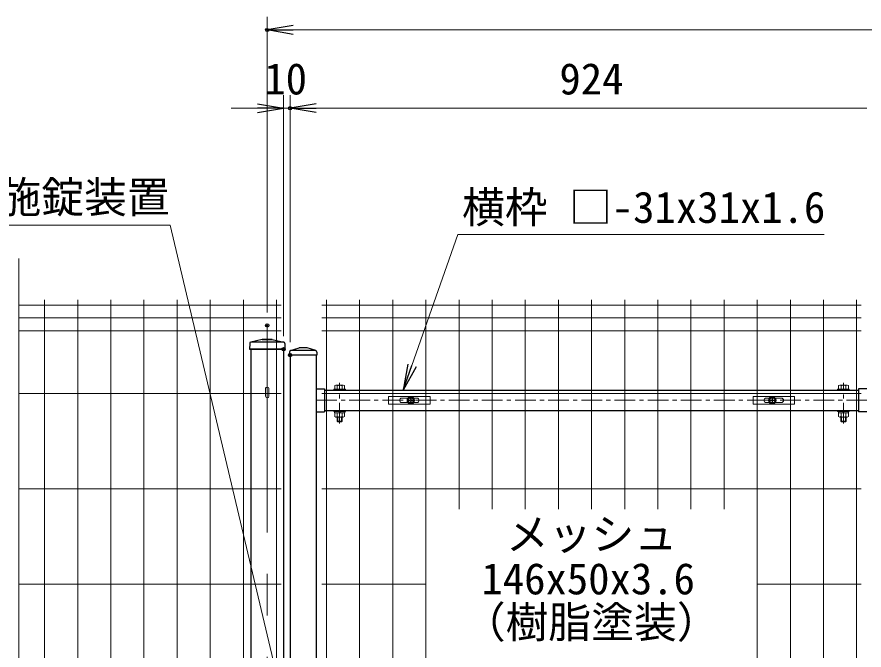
# Model space of a CAD drawing. Units: millimetres, scale not verified. Extents: x -4200 to 4200, y -2970 to 2970.
# Drawn here: x -3004 to -1706, y 656 to 1626 of the extents above; entities that cross this region are included whole.
import ezdxf
from ezdxf.enums import TextEntityAlignment as Align

# ---------------------------------------------------------------- set-up
doc = ezdxf.new("R2010")
doc.units = ezdxf.units.MM
doc.header["$LTSCALE"] = 10
doc.header["$PDMODE"] = 32
doc.header["$PDSIZE"] = 5
doc.linetypes.add('USER2', pattern=[50.8, 31.75, -6.35, 6.35, -6.35])
for name, color, linetype, lineweight in [('0-2_D-STR1', 1, 'Continuous', 25), ('0-3_D-STR2', 7, 'Continuous', 13), ('0-4_D-BMK', 2, 'USER2', 13), ('0-5_D-STR3', 3, 'Continuous', 13), ('0-7_D-STR-DIM', 7, 'Continuous', 13), ('0-8_0', 7, 'Continuous', 25), ('0-9_Defpoints', 6, 'Continuous', 25), ('0-A_D-STR-TXT', 7, 'Continuous', 25)]:
    doc.layers.add(name, color=color, linetype=linetype, lineweight=lineweight)
doc.styles.add('ＭＳ ゴシック', font='')
doc.styles.get('ＭＳ ゴシック').set_extended_font_data('MS Gothic')

# ---------------------------------------------------------------- blocks, each defined once
blk = doc.blocks.new('_Open')
at = {"layer": '0-8_0'}
blk.add_line((-10, 1.667), (0, 0), dxfattribs=at)
blk.add_lwpolyline([(-10, -1.667), (0, 0), (-10, 0)], dxfattribs=at)
blk = doc.blocks.new('U5')
at = {"layer": '0-2_D-STR1'}
for p, q in [((90, 17196), (90, 17150)), ((510, 17150), (90, 17150)), ((100, 17150), (100, 10180)), ((106.9, 17218.9), (240, 17260)), ((489.6, 17220), (114, 17220)), ((360, 17260), (240, 17260)), ((493.1, 17218.9), (360, 17260)), ((500, 17150), (500, 300)), ((510, 17196), (510, 17150)), ((500, 16632.5), (630, 16632.5)), ((630, 16632.5), (630, 16282.5)), ((8810, 16632.5), (8810, 16282.5)), ((8940, 16632.5), (8810, 16632.5)), ((630, 16612.5), (8810, 16612.5)), ((500, 16282.5), (630, 16282.5)), ((630, 16302.5), (8810, 16302.5)), ((8940, 16282.5), (8810, 16282.5))]:
    blk.add_line(p, q, dxfattribs=at)
for centre, start, end in [((114, 17196), 90, 180), ((486, 17196), 0, 72.84994)]:
    blk.add_arc(centre, 24, start, end, dxfattribs=at)
at = {"layer": '0-4_D-BMK'}
for p, q in [((860, 16104), (860, 16724.9)), ((8580, 16104), (8580, 16724.9)), ((500, 16457.5), (8940, 16457.5))]:
    blk.add_line(p, q, dxfattribs=at)
at = {"layer": '0-5_D-STR3'}
for p, q in [((770, 16628.5), (770, 16612.5)), ((770, 16628.5), (950, 16628.5)), ((785, 16628.5), (785, 16683)), ((935, 16628.5), (785, 16628.5)), ((916.3, 16688.5), (803.8, 16688.5)), ((822.5, 16628.5), (822.5, 16683)), ((897.5, 16628.5), (897.5, 16683)), ((935, 16628.5), (935, 16683)), ((950, 16628.5), (950, 16612.5)), ((8490, 16628.5), (8490, 16612.5)), ((8670, 16628.5), (8490, 16628.5)), ((8505, 16628.5), (8505, 16683)), ((8505, 16628.5), (8655, 16628.5)), ((8523.7, 16688.5), (8636.2, 16688.5)), ((8542.5, 16628.5), (8542.5, 16683)), ((8617.5, 16628.5), (8617.5, 16683)), ((8655, 16628.5), (8655, 16683)), ((8670, 16628.5), (8670, 16612.5)), ((770, 16612.5), (950, 16612.5)), ((8670, 16612.5), (8490, 16612.5)), ((770, 16302.5), (770, 16286.5)), ((770, 16302.5), (950, 16302.5)), ((770, 16286.5), (950, 16286.5)), ((785, 16266.5), (785, 16207)), ((822.5, 16266.5), (822.5, 16207)), ((863.8, 16266.5), (852.2, 16286.5)), ((870.7, 16266.5), (859.1, 16286.5)), ((897.5, 16266.5), (897.5, 16207)), ((935, 16266.5), (935, 16207)), ((950, 16302.5), (950, 16286.5)), ((8490, 16302.5), (8490, 16286.5)), ((8670, 16302.5), (8490, 16302.5)), ((8670, 16286.5), (8490, 16286.5)), ((8505, 16266.5), (8505, 16207)), ((8542.5, 16266.5), (8542.5, 16207)), ((8569.3, 16266.5), (8580.8, 16286.5)), ((8576.2, 16266.5), (8587.8, 16286.5)), ((8617.5, 16266.5), (8617.5, 16207)), ((8655, 16266.5), (8655, 16207)), ((8670, 16302.5), (8670, 16286.5)), ((803.8, 16201.5), (916.3, 16201.5)), ((820, 16138.5), (820, 16201.5)), ((820, 16138.5), (830, 16128.5)), ((820, 16138.5), (900, 16138.5)), ((830, 16128.5), (830, 16201.5)), ((890, 16128.5), (830, 16128.5)), ((890, 16128.5), (890, 16201.5)), ((890, 16128.5), (900, 16138.5)), ((900, 16138.5), (900, 16201.5)), ((8636.2, 16201.5), (8523.7, 16201.5)), ((8540, 16138.5), (8540, 16201.5)), ((8550, 16128.5), (8540, 16138.5)), ((8620, 16138.5), (8540, 16138.5)), ((8550, 16128.5), (8550, 16201.5)), ((8550, 16128.5), (8610, 16128.5)), ((8610, 16128.5), (8610, 16201.5)), ((8620, 16138.5), (8610, 16128.5)), ((8620, 16138.5), (8620, 16201.5))]:
    blk.add_line(p, q, dxfattribs=at)
for points in [[(937, 16266.5), (783, 16266.5), (783, 16286.5)], [(937, 16266.5), (937, 16286.5), (783, 16286.5)], [(8503, 16266.5), (8657, 16266.5), (8657, 16286.5)], [(8503, 16266.5), (8503, 16286.5), (8657, 16286.5)]]:
    blk.add_lwpolyline(points, dxfattribs=at)
for centre, radius, start, end in [((803.8, 16654), 34.5, 57.13278, 122.86722), ((860, 16558.6), 129.9, 73.22135, 106.77865), ((916.3, 16654), 34.5, 57.13278, 122.86722), ((8523.7, 16654), 34.5, 57.13278, 122.86722), ((8580, 16558.6), 129.9, 73.22135, 106.77865), ((8636.2, 16654), 34.5, 57.13278, 122.86722), ((803.8, 16236), 34.5, 237.13278, 302.86722), ((860, 16331.4), 129.9, 253.22135, 286.77865), ((916.3, 16236), 34.5, 237.13278, 302.86722), ((8523.7, 16236), 34.5, 237.13278, 302.86722), ((8580, 16331.4), 129.9, 253.22135, 286.77865), ((8636.2, 16236), 34.5, 237.13278, 302.86722)]:
    blk.add_arc(centre, radius, start, end, dxfattribs=at)
at = {"layer": '0-9_Defpoints'}
for centre in [(1950, 16457.5), (7490, 16457.5)]:
    blk.add_circle(centre, 40, dxfattribs=at)
blk = doc.blocks.new('A$C1aa64d16')
at = {"layer": '0-5_D-STR3'}
for p, q in [((-339.9, 60), (295.1, 60)), ((-339.9, -60), (-339.9, 60)), ((-137.4, 35), (-45.6, 35)), ((-18.5, 4.2), (-31.5, 3.9)), ((-31.5, 3.9), (-31.5, -4)), ((-4, 31.5), (-4.2, 18.5)), ((-4, 31.5), (4, 31.5)), ((4, 31.5), (4.2, 18.5)), ((18.5, 4.2), (31.5, 3.9)), ((31.5, 3.9), (31.5, -4)), ((45.6, 35), (92.6, 35)), ((-137.4, -35), (-45.6, -35)), ((-18.5, -4.2), (-31.5, -4)), ((-4, -31.5), (-4.2, -18.5)), ((18.5, -4.2), (31.5, -4)), ((45.6, -35), (92.6, -35))]:
    blk.add_line(p, q, dxfattribs=at)
for points in [[(-339.9, -60), (295.1, -60), (295.1, 60)], [(-4, -31.5), (4, -31.5), (4.2, -18.5)]]:
    blk.add_lwpolyline(points, dxfattribs=at)
for radius in [57.5, 52.5]:
    blk.add_circle((0, 0), radius, dxfattribs=at)
for centre, radius, start, end in [((-137.4, 0), 35, 90, 270), ((-19.1, 19), 14.9, 270, 0), ((19.1, 19), 14.9, 180, 270), ((92.6, 0), 35, 270, 90), ((-19.1, -19), 14.9, 0, 90), ((19.1, -19), 14.9, 90, 180)]:
    blk.add_arc(centre, radius, start, end, dxfattribs=at)
blk = doc.blocks.new('A$Cf29bf4b8')
at = {"layer": '0-5_D-STR3'}
for p, q in [((-295.2, 60), (339.8, 60)), ((-295.2, -60), (-295.2, 60)), ((-92.7, 35), (-45.6, 35)), ((-18.5, 4.2), (-31.5, 3.9)), ((-31.5, 3.9), (-31.5, -4)), ((-4, 31.5), (-4.2, 18.5)), ((-4, 31.5), (4, 31.5)), ((4, 31.5), (4.2, 18.5)), ((18.5, 4.2), (31.5, 3.9)), ((31.5, 3.9), (31.5, -4)), ((45.6, 35), (137.3, 35)), ((-92.7, -35), (-45.6, -35)), ((-18.5, -4.2), (-31.5, -4)), ((-4, -31.5), (-4.2, -18.5)), ((18.5, -4.2), (31.5, -4)), ((45.6, -35), (137.3, -35))]:
    blk.add_line(p, q, dxfattribs=at)
for points in [[(-295.2, -60), (339.8, -60), (339.8, 60)], [(-4, -31.5), (4, -31.5), (4.2, -18.5)]]:
    blk.add_lwpolyline(points, dxfattribs=at)
for radius in [57.5, 52.5]:
    blk.add_circle((0, 0), radius, dxfattribs=at)
for centre, radius, start, end in [((-92.7, 0), 35, 90, 270), ((-19.1, 19), 14.9, 270, 0), ((19.1, 19), 14.9, 180, 270), ((137.3, 0), 35, 270, 90), ((-19.1, -19), 14.9, 0, 90), ((19.1, -19), 14.9, 90, 180)]:
    blk.add_arc(centre, radius, start, end, dxfattribs=at)

msp = doc.modelspace()

# ---------------------------------------------------------------- linework, layer by layer
at = {"layer": '0-2_D-STR1'}
for p, q in [((-2628.11, 1131.99), (-2645.9, 1127.9)), ((-2628.11, 1131.99), (-2645.9, 1127.9)), ((-2628.11, 1131.99), (-2613.11, 1131.99)), ((-2613.11, 1131.99), (-2628.11, 1131.99)), ((-2613.11, 1131.99), (-2595.31, 1127.9)), ((-2613.11, 1131.99), (-2595.31, 1127.9)), ((-2647.45, 1125.99), (-2647.61, 1116.99)), ((-2647.45, 1125.99), (-2647.61, 1116.99)), ((-2647.61, 1116.99), (-2593.61, 1116.99)), ((-2593.61, 1116.99), (-2647.61, 1116.99)), ((-2645.61, 1116.99), (-2645.61, -907.01)), ((-2595.69, 1127.99), (-2645.52, 1127.99)), ((-2595.61, 1116.99), (-2595.61, 410.99)), ((-2593.76, 1125.99), (-2593.61, 1116.99))]:
    msp.add_line(p, q, dxfattribs=at)
for centre, start, end in [((-2645.45, 1125.95), 102.93782, 179), ((-2645.45, 1125.95), 102.93782, 179), ((-2595.76, 1125.95), 1, 77.06218)]:
    msp.add_arc(centre, 2, start, end, dxfattribs=at)
at = {"layer": '0-3_D-STR2'}
for p, q in [((-3001.29, 314.14), (-3001.29, 1255.99)), ((-3001.29, 1184.56), (-2599.41, 1184.56)), ((-2961.8, -577.01), (-2961.8, 1192.99)), ((-2911.03, -577.01), (-2911.03, 1192.99)), ((-2860.26, -577.01), (-2860.26, 1192.99)), ((-2809.49, -577.01), (-2809.49, 1192.99)), ((-2758.72, -577.01), (-2758.72, 1192.99)), ((-2707.95, -577.01), (-2707.95, 1192.99)), ((-2657.18, -577.01), (-2657.18, 1192.99)), ((-2606.41, 410.99), (-2606.41, 1192.99)), ((-1710.45, 1184.56), (-2536.77, 1184.56)), ((-2529.77, -577.01), (-2529.77, 1192.99)), ((-2479, -577.01), (-2479, 1192.99)), ((-2428.23, -577.01), (-2428.23, 1192.99)), ((-2377.46, -577.01), (-2377.46, 1192.99)), ((-2326.69, 872.12), (-2326.69, 1192.99)), ((-2275.92, 872.12), (-2275.92, 1192.99)), ((-2225.15, 872.12), (-2225.15, 1192.99)), ((-2174.38, 872.12), (-2174.38, 1192.99)), ((-2123.61, 872.12), (-2123.61, 1192.99)), ((-2072.84, 872.12), (-2072.84, 1192.99)), ((-2022.07, 872.12), (-2022.07, 1192.99)), ((-1971.3, 872.12), (-1971.3, 1192.99)), ((-1920.53, 872.12), (-1920.53, 1192.99)), ((-1869.76, -577.01), (-1869.76, 1192.99)), ((-1818.99, -577.01), (-1818.99, 1192.99)), ((-1768.22, -577.01), (-1768.22, 1192.99)), ((-1717.45, -577.01), (-1717.45, 1192.99)), ((-3001.29, 1164.99), (-2599.41, 1164.99)), ((-1710.45, 1164.99), (-2536.77, 1164.99)), ((-3001.29, 1145.42), (-2599.41, 1145.42)), ((-1710.45, 1145.42), (-2536.77, 1145.42)), ((-3001.29, 1048.99), (-2599.41, 1048.99)), ((-1710.45, 1048.99), (-2536.77, 1048.99)), ((-3001.29, 902.99), (-2599.41, 902.99)), ((-1710.45, 902.99), (-2536.77, 902.99)), ((-3001.29, 756.99), (-2599.41, 756.99)), ((-2377.46, 756.99), (-2536.77, 756.99)), ((-1710.45, 756.99), (-1869.76, 756.99))]:
    msp.add_line(p, q, dxfattribs=at)
at = {"layer": '0-4_D-BMK'}
msp.add_line((-2620.61, 1153.55), (-2620.61, -937.01), dxfattribs=at)
at = {"layer": '0-5_D-STR3'}
for p, q in [((-2623.21, 1057.16), (-2623.21, 1044.99)), ((-2618.01, 1057.16), (-2618.01, 1044.99))]:
    msp.add_line(p, q, dxfattribs=at)
msp.add_arc((-2620.61, 1044.99), 2.6, 180, 0, dxfattribs=at)
msp.add_ellipse((-2620.61, 1057.14), major_axis=(-2.6, 0), ratio=0.649974, start_param=3.1415927, end_param=6.2831853, dxfattribs=at)
at = {"layer": '0-7_D-STR-DIM'}
for p, q in [((-2620.61, 1173.55), (-2620.61, 1626.36)), ((-1630.61, 1606.36), (-2580.61, 1606.36)), ((-2595.61, 1136.99), (-2595.61, 1506.36)), ((-2585.61, 1127.99), (-2585.61, 1506.36)), ((-2585.61, 1127.99), (-2585.61, 1506.36)), ((-2635.61, 1486.36), (-2675.61, 1486.36)), ((-2595.61, 1486.36), (-2585.61, 1486.36)), ((-2545.61, 1486.36), (-1701.61, 1486.36)), ((-2545.61, 1486.36), (-2505.61, 1486.36)), ((-1701.61, 1486.36), (-1741.61, 1486.36))]:
    msp.add_line(p, q, dxfattribs=at)
at = {"layer": '0-9_Defpoints'}
for p in [(-2620.61, 1606.36), (-2585.61, 1486.36), (-2620.61, 1153.55), (-2595.61, 1116.99), (-2585.61, 1107.99)]:
    msp.add_point(p, dxfattribs=at)
at = {"layer": '0-A_D-STR-TXT', "lineweight": 13}
for points in [[(-3032.66, 1307.34), (-2769.33, 1307.34), (-2574.81, 484.91)], [(-1766.93, 1292.77), (-2328.45, 1292.77), (-2398.81, 1092.04)]]:
    msp.add_lwpolyline(points, dxfattribs=at)

# ---------------------------------------------------------------- block references
at = {"layer": '0-7_D-STR-DIM', "xscale": 4, "yscale": 4, "rotation": 180}
for p in [(-2620.61, 1606.36), (-2585.61, 1486.36), (-2585.61, 1486.36)]:
    msp.add_blockref('_Open', p, dxfattribs=at)
at = {"layer": '0-7_D-STR-DIM'}
for name, p, xscale, yscale in [('_Open', (-2595.61, 1486.36), 4, 4), ('U5', (-2595.61, -607.01), 0.1, 0.1), ('A$C1aa64d16', (-2400.61, 1038.74), 0.1, 0.1), ('A$Cf29bf4b8', (-1846.61, 1038.74), 0.1, 0.1)]:
    msp.add_blockref(name, p, dxfattribs=dict(at, xscale=xscale, yscale=yscale))
at = {"layer": '0-A_D-STR-TXT', "xscale": 4, "yscale": 4, "rotation": 250.68301}
msp.add_blockref('_Open', (-2412.04, 1054.29), dxfattribs=at)

# ---------------------------------------------------------------- texts
at = {"layer": '0-7_D-STR-DIM', "style": 'ＭＳ ゴシック'}
for s, p in [('10', (-2625.01, 1493.11)), ('924', (-2172.86, 1493.11))]:
    msp.add_text(s, height=48.09, dxfattribs=at).set_placement(p, align=Align.BOTTOM_LEFT)
at = {"layer": '0-A_D-STR-TXT', "style": 'ＭＳ ゴシック'}
for s, p in [('施錠装置', (-3032.38, 1311.72)), ('横枠 □-31x31x1.6', (-2322.07, 1296.22)), ('メッシュ', (-2254.83, 795.17)), ('146x50x3.6', (-2292.35, 726.9)), ('（樹脂塗装）', (-2320.93, 660.25))]:
    msp.add_text(s, height=48.09, dxfattribs=at).set_placement(p, align=Align.BOTTOM_LEFT)

doc.saveas('drawing.dxf')
